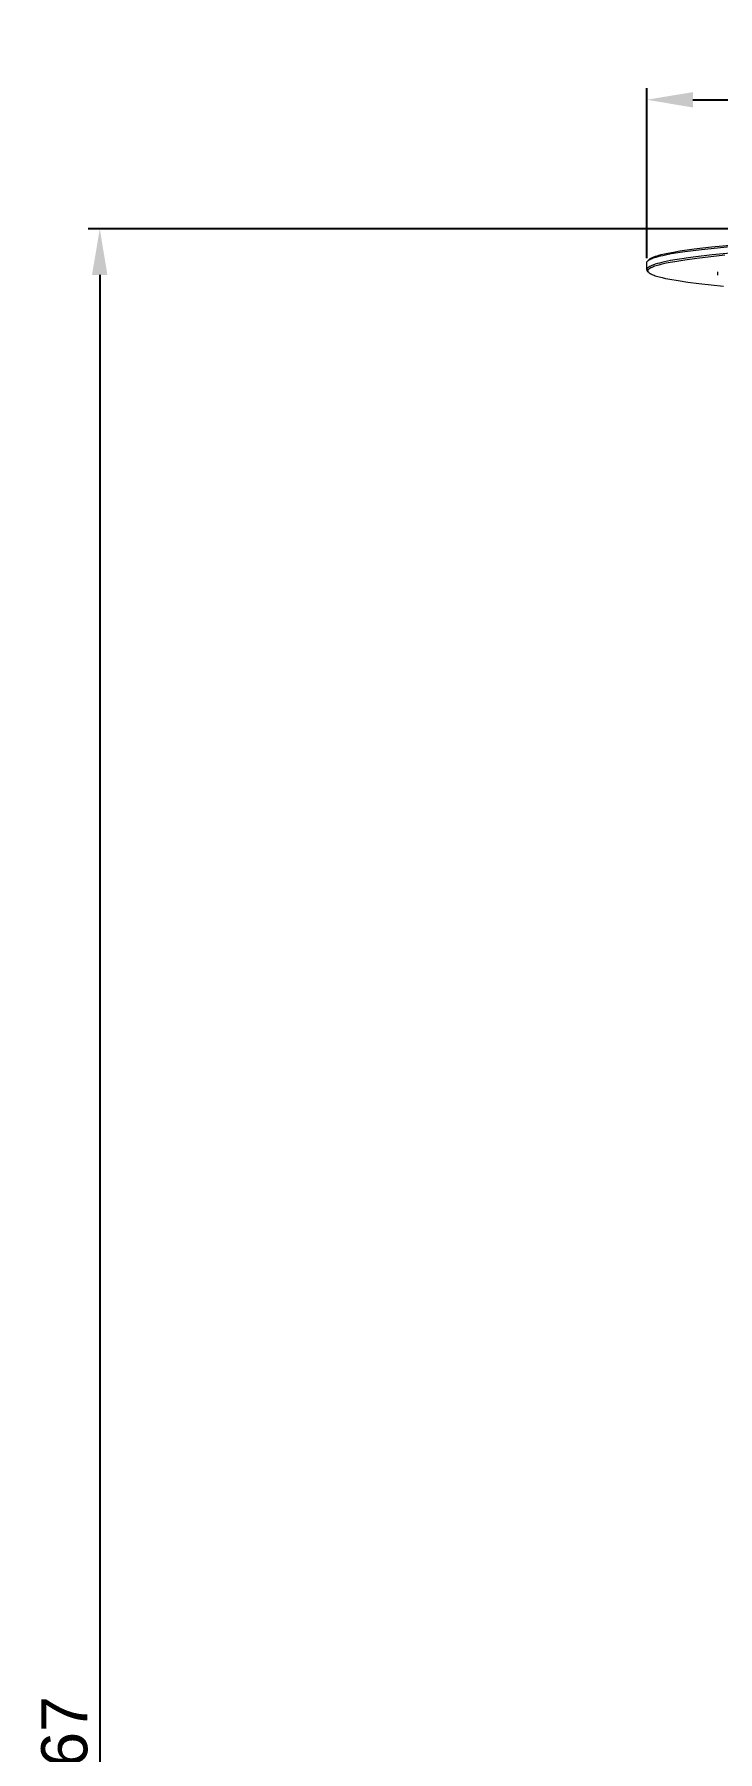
# Model space of a CAD drawing. Header units: millimetres. Extents: x 492 to 7139, y 278 to 5201.
# Drawn here: x 492 to 1084, y 3713 to 5201 of the extents above; entities that cross this region are included whole.
import ezdxf

# ---------------------------------------------------------------- set-up
doc = ezdxf.new("R2010")
doc.units = ezdxf.units.MM
doc.layers.add('ZANO_R', color=7, linetype='Continuous', lineweight=0)
doc.layers.add('ZANO_W', color=1, linetype='Continuous', lineweight=0)
doc.styles.get("Standard").update_dxf_attribs({"font": 'arial.ttf'})
doc.dimstyles.new('pl i ang', dxfattribs={"dimtxt": 50, "dimasz": 50, "dimexe": 1.25, "dimexo": 0.625, "dimgap": 10, "dimtad": 1, "dimtoh": 1, "dimtxsty": 'Standard', "dimcen": 2.5, "dimclrd": 1, "dimclre": 1, "dimclrt": 1, "dimadec": 0, "dimazin": 0, "dimtfac": 1, "dimtmove": 0, "dimatfit": 3, "dimfxl": 1, "dimarcsym": 1})

# ---------------------------------------------------------------- blocks, each defined once
blk = doc.blocks.new('*D388')
at = {"layer": 'ZANO_W', "color": 1, "lineweight": -2}
for p, q in [((1498.7, 5032.2), (538.6, 5032.2)), ((548.6, 4992.2), (548.6, 2405.6)), ((1493.9, 2365.6), (538.6, 2365.6))]:
    blk.add_line(p, q, dxfattribs=at)
at = {"layer": 'ZANO_W', "color": 1}
for points in [[(555.2, 4992.2), (541.9, 4992.2), (548.6, 5032.2)], [(541.9, 2405.6), (555.2, 2405.6), (548.6, 2365.6)]]:
    blk.add_solid(points, dxfattribs=at)
at = {"layer": 'ZANO_W', "color": 1, "insert": (518.1, 3698.9), "char_height": 40, "attachment_point": 5, "rotation": 90}
blk.add_mtext('2667', dxfattribs=at)
blk = doc.blocks.new('*D400')
at = {"layer": 'ZANO_W', "color": 1, "lineweight": -2}
for p, q in [((1022.6, 5006.7), (1022.6, 5153.9)), ((2122.6, 5006.8), (2122.6, 5153.9)), ((1062.6, 5143.9), (2082.6, 5143.9))]:
    blk.add_line(p, q, dxfattribs=at)
at = {"layer": 'ZANO_W', "color": 1}
for points in [[(1062.6, 5150.5), (1062.6, 5137.2), (1022.6, 5143.9)], [(2082.6, 5137.2), (2082.6, 5150.5), (2122.6, 5143.9)]]:
    blk.add_solid(points, dxfattribs=at)
at = {"layer": 'ZANO_W', "color": 1, "insert": (1572.6, 5174.3), "char_height": 40, "attachment_point": 5}
blk.add_mtext('1100', dxfattribs=at)

msp = doc.modelspace()

# ---------------------------------------------------------------- linework, layer by layer
at = {"layer": 'ZANO_R'}
for p, q in [((1063.8, 5014.4), (1051.2, 5012.6)), ((1055.7, 5012.5), (1070.1, 5014.3)), ((1078.7, 5016.2), (1063.8, 5014.4)), ((1070.1, 5014.3), (1105.9, 5017.9)), ((1114.5, 5019.5), (1078.7, 5016.2)), ((1022.6, 5003), (1022.7, 5003.1)), ((1022.6, 5002.9), (1022.6, 5003)), ((1022.6, 5002.8), (1022.6, 5002.9)), ((1022.6, 5002.6), (1022.6, 5002.8)), ((1022.6, 4996.7), (1022.6, 5002.6)), ((1022.7, 5003.3), (1022.8, 5003.4)), ((1022.7, 5003.1), (1022.7, 5003.3)), ((1022.8, 5003.5), (1022.9, 5003.6)), ((1022.8, 5003.4), (1022.8, 5003.5)), ((1022.9, 5003.6), (1023, 5003.8)), ((1023, 5003.8), (1023.1, 5003.9)), ((1023.1, 5003.9), (1023.2, 5004)), ((1023.2, 5004), (1023.3, 5004.1)), ((1023.3, 5004.1), (1023.4, 5004.2)), ((1023.4, 5004.2), (1024.3, 5005.1)), ((1023.4, 5004.2), (1023.6, 5004.4)), ((1023.6, 5004.4), (1023.7, 5004.5)), ((1023.7, 5004.5), (1023.9, 5004.6)), ((1023.9, 5004.6), (1024, 5004.7)), ((1024.1, 4998.8), (1023.9, 4998.6)), ((1024, 5004.7), (1024.2, 5004.9)), ((1024.2, 4998.9), (1024.1, 4998.8)), ((1024.2, 5004.9), (1024.4, 5005)), ((1024.4, 4999), (1024.2, 4998.9)), ((1024.4, 5005.3), (1024.3, 5005.1)), ((1024.6, 5005.4), (1024.4, 5005.3)), ((1024.4, 5005), (1024.6, 5005.1)), ((1024.7, 4999.2), (1024.4, 4999)), ((1024.7, 5005.5), (1024.6, 5005.4)), ((1024.6, 5005.1), (1024.8, 5005.2)), ((1024.9, 5005.6), (1024.7, 5005.5)), ((1024.9, 4999.3), (1024.7, 4999.2)), ((1024.8, 5005.2), (1025.1, 5005.4)), ((1025, 5005.7), (1024.9, 5005.6)), ((1025.1, 4999.4), (1024.9, 4999.3)), ((1025.2, 5005.9), (1025, 5005.7)), ((1025.1, 5005.4), (1025.3, 5005.5)), ((1025.4, 4999.5), (1025.1, 4999.4)), ((1025.4, 5006), (1025.2, 5005.9)), ((1025.3, 5005.5), (1025.5, 5005.6)), ((1025.6, 5006.1), (1025.4, 5006)), ((1025.9, 4999.8), (1025.4, 4999.5)), ((1025.5, 5005.6), (1026, 5005.9)), ((1025.8, 5006.2), (1025.6, 5006.1)), ((1026, 5006.3), (1025.8, 5006.2)), ((1026.5, 5000.1), (1025.9, 4999.8)), ((1026.2, 5006.4), (1026, 5006.3)), ((1026, 5005.9), (1026.6, 5006.1)), ((1026.4, 5006.6), (1026.2, 5006.4)), ((1026.9, 5006.8), (1026.4, 5006.6)), ((1027.1, 5000.3), (1026.5, 5000.1)), ((1026.6, 5006.1), (1027.2, 5006.4)), ((1026.6, 4998.6), (1027, 4998.8)), ((1027.4, 5007), (1026.9, 5006.8)), ((1027, 4998.8), (1027.4, 4999)), ((1027.8, 5000.6), (1027.1, 5000.3)), ((1027.2, 5006.4), (1027.8, 5006.6)), ((1028, 5007.3), (1027.4, 5007)), ((1027.4, 4999), (1027.8, 4999.2)), ((1027.8, 5006.6), (1028.5, 5006.9)), ((1028.5, 5000.8), (1027.8, 5000.6)), ((1027.8, 4999.2), (1028.7, 4999.6)), ((1028.6, 5007.5), (1028, 5007.3)), ((1028.5, 5006.9), (1029.2, 5007.1)), ((1029.2, 5001.1), (1028.5, 5000.8)), ((1029.2, 5007.7), (1028.6, 5007.5)), ((1028.7, 4999.6), (1029.7, 4999.9)), ((1029.9, 5008), (1029.2, 5007.7)), ((1029.2, 5007.1), (1030.8, 5007.6)), ((1030, 5001.4), (1029.2, 5001.1)), ((1029.7, 4999.9), (1030.8, 5000.3)), ((1031.3, 5008.5), (1029.9, 5008)), ((1031.8, 5001.9), (1030, 5001.4)), ((1030.8, 5007.6), (1032.6, 5008.1)), ((1030.8, 5000.3), (1032, 5000.7)), ((1032.9, 5008.9), (1031.3, 5008.5)), ((1033.7, 5002.4), (1031.8, 5001.9)), ((1032, 5000.7), (1033.3, 5001)), ((1032.6, 5008.1), (1034.5, 5008.6)), ((1034.7, 5009.4), (1032.9, 5008.9)), ((1033.3, 5001), (1036.1, 5001.8)), ((1035.8, 5002.9), (1033.7, 5002.4)), ((1034.5, 5008.6), (1036.5, 5009.1)), ((1036.6, 5009.9), (1034.7, 5009.4)), ((1038.1, 5003.4), (1035.8, 5002.9)), ((1036.1, 5001.8), (1039.3, 5002.5)), ((1036.5, 5009.1), (1038.8, 5009.6)), ((1040.9, 5010.8), (1036.6, 5009.9)), ((1043.2, 5004.5), (1038.1, 5003.4)), ((1038.8, 5009.6), (1043.8, 5010.6)), ((1039.3, 5002.5), (1042.9, 5003.2)), ((1045.7, 5011.7), (1040.9, 5010.8)), ((1042.9, 5003.2), (1046.8, 5003.9)), ((1049.1, 5005.5), (1043.2, 5004.5)), ((1043.8, 5010.6), (1049.4, 5011.5)), ((1051.2, 5012.6), (1045.7, 5011.7)), ((1046.8, 5003.9), (1055.7, 5005.3)), ((1062.8, 5007.5), (1049.1, 5005.5)), ((1049.4, 5011.5), (1055.7, 5012.5)), ((1055.7, 5005.3), (1065.9, 5006.7)), ((1079.3, 5009.4), (1062.8, 5007.5)), ((1065.9, 5006.7), (1090.3, 5009.4)), ((1098.3, 5011.2), (1079.3, 5009.4)), ((1022.7, 4997.2), (1022.6, 4997.1)), ((1022.6, 4997.1), (1022.6, 4996.9)), ((1022.6, 4996.9), (1022.6, 4996.8)), ((1022.6, 4996.8), (1022.6, 4996.7)), ((1022.6, 4996.7), (1022.6, 4996.6)), ((1022.6, 4996.6), (1022.6, 4996.4)), ((1022.6, 4996.4), (1022.6, 4996.3)), ((1022.6, 4996.3), (1022.6, 4996.2)), ((1022.6, 4996.2), (1022.7, 4996)), ((1022.8, 4997.5), (1022.7, 4997.3)), ((1022.7, 4997.3), (1022.7, 4997.2)), ((1022.7, 4996), (1022.8, 4995.9)), ((1022.9, 4997.6), (1022.8, 4997.5)), ((1022.8, 4995.9), (1022.8, 4995.8)), ((1022.8, 4995.8), (1022.9, 4995.6)), ((1023, 4997.7), (1022.9, 4997.6)), ((1022.9, 4995.6), (1023, 4995.5)), ((1023.1, 4997.9), (1023, 4997.7)), ((1023, 4995.5), (1023.1, 4995.4)), ((1023.2, 4998), (1023.1, 4997.9)), ((1023.1, 4995.4), (1023.2, 4995.3)), ((1023.3, 4998.1), (1023.2, 4998)), ((1023.2, 4995.3), (1023.3, 4995.1)), ((1023.4, 4998.2), (1023.3, 4998.1)), ((1024.3, 4994.1), (1023.3, 4995.1)), ((1023.6, 4998.4), (1023.4, 4998.2)), ((1023.7, 4998.5), (1023.6, 4998.4)), ((1023.6, 4996.1), (1023.7, 4996.3)), ((1023.6, 4995.9), (1023.6, 4996.1)), ((1023.6, 4995.7), (1023.6, 4995.9)), ((1023.6, 4995.5), (1023.6, 4995.7)), ((1023.6, 4995.4), (1023.6, 4995.5)), ((1023.6, 4995.2), (1023.6, 4995.4)), ((1023.7, 4995), (1023.6, 4995.2)), ((1023.9, 4998.6), (1023.7, 4998.5)), ((1023.7, 4996.3), (1023.8, 4996.5)), ((1023.8, 4994.8), (1023.7, 4995)), ((1023.8, 4996.5), (1023.9, 4996.6)), ((1023.9, 4994.6), (1023.8, 4994.8)), ((1023.9, 4996.6), (1024, 4996.8)), ((1024, 4994.5), (1023.9, 4994.6)), ((1024, 4996.8), (1024.2, 4997)), ((1024.2, 4994.3), (1024, 4994.5)), ((1024.2, 4997), (1024.4, 4997.2)), ((1024.4, 4994.1), (1024.2, 4994.3)), ((1024.4, 4997.2), (1024.6, 4997.4)), ((1024.6, 4993.9), (1024.4, 4994.1)), ((1024.6, 4997.4), (1024.8, 4997.6)), ((1024.8, 4993.7), (1024.6, 4993.9)), ((1024.8, 4997.6), (1025, 4997.7)), ((1025, 4993.6), (1024.8, 4993.7)), ((1025, 4997.7), (1025.3, 4997.9)), ((1025.3, 4993.4), (1025, 4993.6)), ((1025.3, 4997.9), (1025.6, 4998.1)), ((1025.6, 4993.2), (1025.3, 4993.4)), ((1025.6, 4998.1), (1025.9, 4998.3)), ((1025.9, 4993), (1025.6, 4993.2)), ((1025.9, 4998.3), (1026.2, 4998.5)), ((1026.2, 4992.8), (1025.9, 4993)), ((1026.2, 4998.5), (1026.6, 4998.6)), ((1026.5, 4992.7), (1026.2, 4992.8)), ((1026.9, 4992.5), (1026.5, 4992.7)), ((1027.3, 4992.3), (1026.9, 4992.5)), ((1027.7, 4992.1), (1027.3, 4992.3)), ((1028.1, 4992), (1027.7, 4992.1)), ((1029, 4991.6), (1028.1, 4992)), ((1030, 4991.2), (1029, 4991.6)), ((1031.1, 4990.9), (1030, 4991.2)), ((1032.3, 4990.6), (1031.1, 4990.9)), ((1033.5, 4990.2), (1032.3, 4990.6)), ((1036.2, 4989.5), (1033.5, 4990.2)), ((1039.2, 4988.8), (1036.2, 4989.5)), ((1042.5, 4988.2), (1039.2, 4988.8)), ((1049.8, 4986.9), (1042.5, 4988.2)), ((1058.3, 4985.6), (1049.8, 4986.9)), ((1067.7, 4984.4), (1058.3, 4985.6)), ((1089.1, 4982), (1067.7, 4984.4)), ((1084.1, 4991.8), (1084.1, 4994.8))]:
    msp.add_line(p, q, dxfattribs=at)

# ---------------------------------------------------------------- dimensions: what is measured, and where the dimension line sits
at = {"layer": 'ZANO_W'}
dim = msp.add_linear_dim(base=(2122.6, 5143.9), p1=(1022.6, 4996.7), p2=(2122.6, 4996.8), dimstyle='pl i ang', override={"dimtxt": 40, "dimasz": 40, "dimexe": 10, "dimexo": 10, "dimtoh": 0, "dimdec": 0, "dimtdec": 0, "dimtmove": 1}, dxfattribs=at)
dim.commit()
dim.dimension.update_dxf_attribs({"geometry": '*D400', "text_midpoint": (1572.6, 5174.3)})
dim = msp.add_linear_dim(base=(548.6, 2365.6), p1=(1508.7, 5032.2), p2=(1503.9, 2365.6), angle=90, dimstyle='pl i ang', override={"dimtxt": 40, "dimasz": 40, "dimexe": 10, "dimexo": 10, "dimtoh": 0, "dimdec": 0, "dimtdec": 0, "dimtmove": 1}, dxfattribs=at)
dim.commit()
dim.dimension.update_dxf_attribs({"geometry": '*D388', "text_midpoint": (518.1, 3698.9)})

doc.saveas('drawing.dxf')
